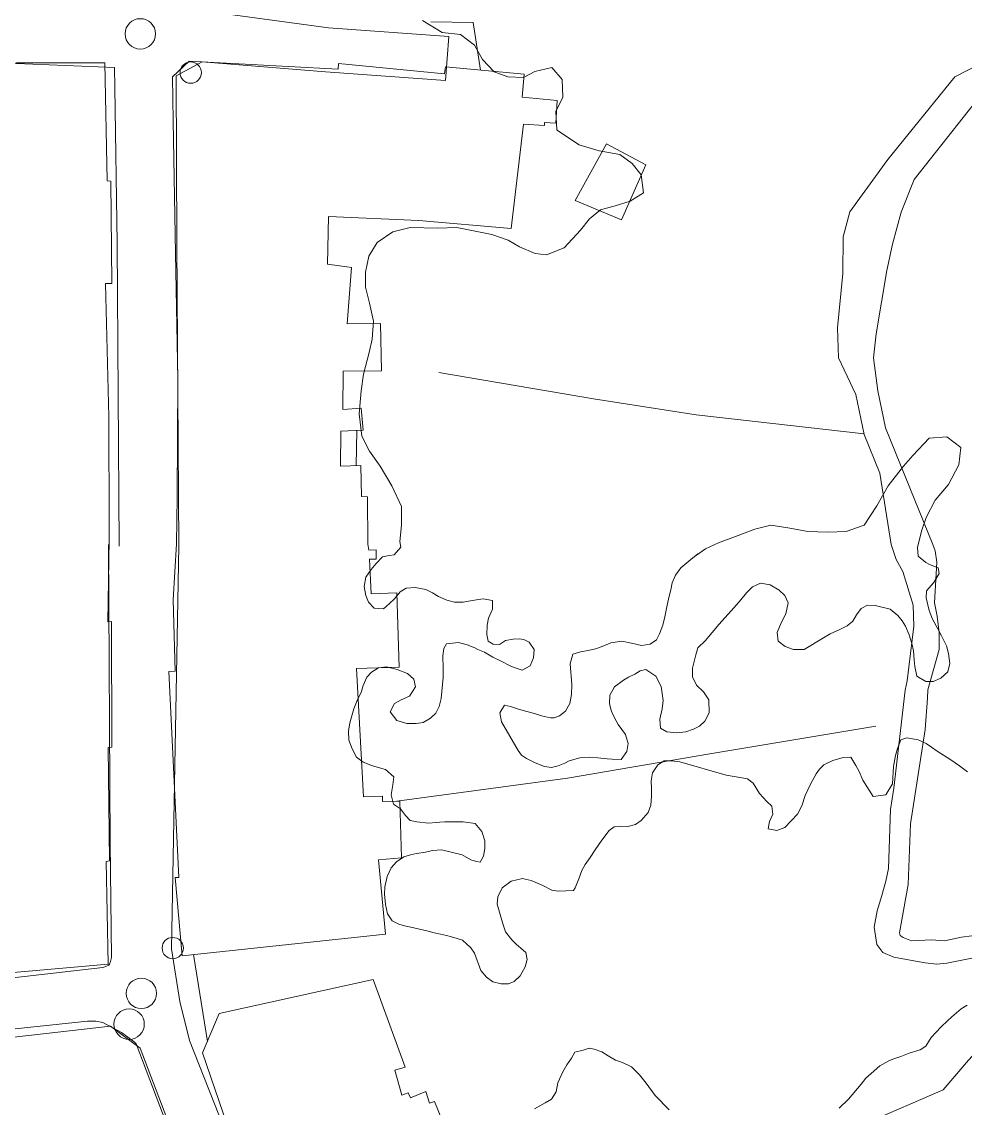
# Model space of a CAD drawing. Header units: metres. Extents: x 4652992 to 4879070, y 2074171 to 2309877.
# Drawn here: x 4654221.4 to 4654289.6, y 2308532.6 to 2308611.2 of the extents above; entities that cross this region are included whole.
import ezdxf

# ---------------------------------------------------------------- set-up
doc = ezdxf.new("R2010")
doc.units = ezdxf.units.M
doc.header["$MEASUREMENT"] = 0
doc.linetypes.add('DGN Style 3', pattern=[92.779933, 66.271381, -26.508552])
for name, color, linetype, lineweight in [('Level 1', 2, 'Continuous', 0), ('Level 18', 5, 'Continuous', 0), ('Level 19', 38, 'DGN Style 3', 0), ('Level 2', 6, 'Continuous', 0), ('Level 30', 5, 'Continuous', 0), ('Level 31', 38, 'Continuous', 0), ('Level 35', 4, 'Continuous', 0), ('Level 37', 3, 'Continuous', 0), ('Level 38', 3, 'Continuous', 0), ('Level 40', 1, 'Continuous', 0), ('Level 45', 9, 'Continuous', 0), ('Level 61', 4, 'Continuous', 0)]:
    doc.layers.add(name, color=color, linetype=linetype, lineweight=lineweight)

# ---------------------------------------------------------------- blocks, each defined once
blk = doc.blocks.new('POSTE_1')
at = {"layer": 'Level 61'}
blk.add_circle((-4.7e-05, -1.9e-05, -2.4e-05), 0.770001, dxfattribs=at)
blk = doc.blocks.new('AL_1')
at = {"layer": 'Level 45'}
blk.add_circle((2.1e-05, 1.3e-05, 3e-05), 1.100002, dxfattribs=at)

msp = doc.modelspace()

# ---------------------------------------------------------------- linework, layer by layer
at = {"layer": 'Level 1'}
msp.add_polyline3d([(4654251.535657, 2308585.789792, 1324.505775), (4654262.715883, 2308583.87747, 1316.705775), (4654270.137218, 2308582.715285, 1314.505775), (4654282.273587, 2308581.338003, 1312.663232)], dxfattribs=at)
at = {"layer": 'Level 18', "color": 30}
msp.add_line((4654232.197059, 2308544.104199, 1337.653865), (4654232.719291, 2308573.239842, 1335.469804), dxfattribs=at)
at = {"layer": 'Level 18', "color": 30, "extrusion": (-0.1574287008123389, 0.0200265128843472, 0.9873272724594576), "elevation": -685157.920241, "flags": 128}
msp.add_lwpolyline([(-2877449.283679, 4271088.676933), (-2877470.962821, 4271085.744514), (-2877482.148137, 4271084.129805)], dxfattribs=at)
at = {"layer": 'Level 18', "color": 30}
for points in [[(4654228.102825, 2308606.401648, 1334.742248), (4654228.069254, 2308607.842624, 1334.742248), (4654218.607313, 2308608.222178, 1335.454748), (4654214.889805, 2308608.214139, 1335.704748), (4654199.257786, 2308608.389477, 1336.354748), (4654189.501949, 2308608.171199, 1336.142248), (4654183.687563, 2308608.098627, 1336.010998), (4654183.633075, 2308607.356619, 1336.102539)], [(4654232.719291, 2308573.239842, 1335.469804), (4654232.582692, 2308595.150428, 1335.003962), (4654232.523233, 2308607.241135, 1334.727734), (4654234.407563, 2308608.242307, 1334.605549)], [(4654186.945125, 2308573.38985, 1337.660226), (4654188.757164, 2308548.240049, 1338.898569), (4654189.395539, 2308540.207484, 1339.718569), (4654189.757052, 2308539.806641, 1339.728569), (4654189.983422, 2308539.693408, 1339.718569), (4654190.178978, 2308539.586787, 1339.718569), (4654190.456231, 2308539.486878, 1339.718569), (4654190.859847, 2308539.376012, 1339.688569), (4654191.226636, 2308539.361946, 1339.678569), (4654191.615118, 2308539.415957, 1339.658569), (4654205.115402, 2308540.704798, 1339.398569), (4654220.722564, 2308542.002116, 1338.328569), (4654227.230929, 2308542.763077, 1337.878569), (4654227.445274, 2308542.830216, 1337.828569), (4654227.655023, 2308542.914503, 1337.778569), (4654227.718341, 2308542.98981, 1337.738569), (4654227.780309, 2308543.178547, 1337.698569), (4654227.842482, 2308543.488461, 1337.678569), (4654227.762403, 2308551.740629, 1336.878569), (4654227.629237, 2308573.344868, 1335.770422)], [(4654232.197059, 2308544.104199, 1337.653865), (4654232.804532, 2308540.301637, 1337.893865), (4654233.504262, 2308537.487269, 1337.963865), (4654242.391727, 2308514.938663, 1339.283865)], [(4654254.643386, 2308469.200677, 1340.898806), (4654242.783231, 2308468.190196, 1341.479448), (4654218.762639, 2308465.394367, 1342.959448), (4654196.994594, 2308463.429499, 1343.439448), (4654196.738856, 2308463.444858, 1343.409448), (4654196.588615, 2308463.476964, 1343.409448), (4654196.45719, 2308463.599347, 1343.439448), (4654196.408725, 2308463.743294, 1343.439448), (4654192.494129, 2308506.181649, 1341.329448), (4654189.869112, 2308534.419006, 1339.969448), (4654189.933235, 2308534.655641, 1339.969448), (4654190.024245, 2308534.87089, 1339.969448), (4654190.352224, 2308535.09812, 1339.969448), (4654226.110519, 2308538.875515, 1338.170956), (4654226.72401, 2308538.878671, 1338.170956)], [(4654226.72401, 2308538.878671, 1338.170956), (4654227.219636, 2308538.788283, 1338.170956), (4654228.572909, 2308538.060726, 1338.240956), (4654229.498478, 2308537.369234, 1338.200956), (4654229.629614, 2308537.237741, 1338.190956), (4654237.600014, 2308516.29276, 1339.157545), (4654246.234041, 2308494.467399, 1340.042195), (4654256.253899, 2308470.205726, 1340.772195), (4654256.244754, 2308470.011171, 1340.762195), (4654256.179549, 2308469.773573, 1340.762195), (4654256.148841, 2308469.701532, 1340.762195), (4654255.979092, 2308469.564879, 1340.782195), (4654254.643386, 2308469.200677, 1340.898806)]]:
    msp.add_polyline3d(points, dxfattribs=at)
at = {"layer": 'Level 19', "linetype": 'DGN Style 3', "extrusion": (0.1089405047172908, 0.9815684212940471, 0.1570203832317764), "elevation": 2773301.153495, "flags": 128}
msp.add_lwpolyline([(-4371171.370686, -439583.073238), (-4371180.32788, -439584.859483), (-4371189.015921, -439586.928903)], dxfattribs=at)
at = {"layer": 'Level 19', "linetype": 'DGN Style 3'}
msp.add_polyline3d([(4654234.845792, 2308611.901137, 1334.603962), (4654243.557637, 2308610.722909, 1332.845857), (4654252.245565, 2308610.086249, 1330.802107), (4654252.011898, 2308606.897605, 1330.797712)], dxfattribs=at)
at = {"layer": 'Level 2'}
for points in [[(4654284.243485, 2308573.344902, 1312.600948), (4654283.413104, 2308578.506997, 1312.663232), (4654282.280419, 2308581.305712, 1312.663232), (4654281.670341, 2308584.189022, 1312.663232), (4654280.433558, 2308586.85018, 1312.653942), (4654280.36217, 2308589.019387, 1312.541742), (4654280.742749, 2308592.953052, 1312.363232), (4654280.76533, 2308595.604566, 1312.363232), (4654281.24985, 2308597.415803, 1312.363232), (4654283.992942, 2308601.190758, 1312.363232), (4654288.834541, 2308607.165827, 1312.004272), (4654292.886065, 2308609.244289, 1312.004272), (4654296.54613, 2308609.880148, 1311.991772), (4654301.380588, 2308611.00441, 1310.994341), (4654308.563014, 2308612.279796, 1310.93155)], [(4654287.250942, 2308573.344904, 1312.658961), (4654284.907399, 2308579.112944, 1312.658961), (4654283.828513, 2308581.77873, 1312.658961), (4654283.261864, 2308584.456785, 1312.658961), (4654282.962247, 2308586.844126, 1312.658961), (4654283.15606, 2308588.577162, 1312.546461), (4654283.916134, 2308593.156265, 1312.358961), (4654284.334139, 2308595.071321, 1312.358961), (4654284.964119, 2308597.383794, 1312.358961), (4654285.904344, 2308599.747909, 1312.358961), (4654290.619122, 2308605.714375, 1312), (4654293.984858, 2308606.975786, 1311.998969), (4654296.407645, 2308607.670233, 1311.988855), (4654300.855109, 2308608.365668, 1311), (4654309.602456, 2308609.554756, 1310.925), (4654315.38882, 2308610.82899, 1310.7875), (4654317.874836, 2308612.415086, 1310.6375)], [(4654285.381025, 2308563.47693, 1312.987539), (4654285.871637, 2308567.433223, 1312.837539), (4654285.827139, 2308568.948365, 1312.727539), (4654285.081639, 2308571.391792, 1312.647539), (4654284.605232, 2308572.255255, 1312.627539), (4654284.243485, 2308573.344902, 1312.600948)], [(4654286.884479, 2308562.831523, 1312.977907), (4654287.715063, 2308565.764147, 1312.799985), (4654287.695761, 2308566.967794, 1312.799985), (4654287.566016, 2308568.153818, 1312.799985), (4654287.377513, 2308569.137391, 1312.799985), (4654287.543834, 2308572.058702, 1312.658961), (4654287.421493, 2308572.887421, 1312.658961), (4654287.250942, 2308573.344904, 1312.658961)], [(4654290.780629, 2308543.563701, 1313.72), (4654289.59058, 2308543.325995, 1313.71), (4654288.253969, 2308543.077452, 1313.69), (4654287.54438, 2308543.001116, 1313.67), (4654286.682557, 2308543.0871, 1313.64), (4654286.280546, 2308543.165859, 1313.61), (4654285.088963, 2308543.381509, 1313.45), (4654284.430986, 2308543.495584, 1313.35), (4654283.634711, 2308543.85112, 1313.26), (4654283.200719, 2308544.415699, 1313.24), (4654283.007749, 2308545.681559, 1313.16), (4654283.215242, 2308546.859866, 1313.1), (4654283.555361, 2308547.969871, 1313.1), (4654283.843355, 2308548.989232, 1313.06), (4654284.049807, 2308549.904928, 1313.04), (4654284.195982, 2308554.174877, 1313.04), (4654284.423096, 2308555.721316, 1313.04), (4654285.257378, 2308562.806751, 1313), (4654285.381025, 2308563.47693, 1312.987539)], [(4654290.075407, 2308545.048823, 1313.726919), (4654289.319575, 2308544.953948, 1313.726919), (4654288.102292, 2308544.695069, 1313.726919), (4654287.149271, 2308544.760926, 1313.726919), (4654285.701221, 2308544.676246, 1313.445666), (4654285.111879, 2308544.914025, 1313.445666), (4654284.897192, 2308545.077791, 1313.445666), (4654284.830172, 2308545.26114, 1313.445666), (4654285.472764, 2308548.751696, 1313.050694), (4654285.640221, 2308553.146835, 1313.04), (4654286.69554, 2308559.976984, 1313.027026), (4654286.87374, 2308562.233006, 1313), (4654286.884479, 2308562.831523, 1312.977907)]]:
    msp.add_polyline3d(points, dxfattribs=at)
at = {"layer": 'Level 30', "color": 1}
for points in [[(4654220.942382, 2308608.173005, 1338.885212), (4654227.368985, 2308608.176138, 1338.678962), (4654227.537914, 2308599.650838, 1340.510212), (4654227.796648, 2308599.629123, 1340.510212), (4654227.874151, 2308592.223547, 1340.541462), (4654227.425704, 2308592.214795, 1338.553962), (4654227.660665, 2308582.574478, 1339.447712), (4654227.679093, 2308574.575955, 1341.653962), (4654227.673789, 2308573.561645, 1341.653962)], [(4654232.548404, 2308573.388093, 1338.261009), (4654232.60004, 2308576.759682, 1338.139725), (4654232.646422, 2308585.30327, 1338.145975), (4654232.49142, 2308594.383381, 1338.120975), (4654232.302697, 2308603.982082, 1338.045975), (4654232.259381, 2308607.169261, 1338.039725), (4654233.459561, 2308608.29998, 1338.120975), (4654244.257371, 2308607.717957, 1335.264725), (4654244.280768, 2308608.120868, 1335.258475), (4654251.944165, 2308607.383975, 1332.945975), (4654251.999437, 2308607.886076, 1332.945975), (4654257.701706, 2308607.354934, 1332.802225), (4654257.560398, 2308605.699583, 1329.233475), (4654260.092877, 2308605.453647, 1328.908475), (4654259.994498, 2308603.816615, 1328.720975), (4654259.176808, 2308603.876173, 1328.714725), (4654259.159122, 2308603.642984, 1328.714725), (4654257.650874, 2308603.738543, 1332.239725), (4654256.755843, 2308596.206112, 1332.627225), (4654250.08646, 2308596.771953, 1336.577225), (4654243.542623, 2308597.078738, 1337.108475), (4654243.466533, 2308593.607972, 1336.939725), (4654245.213161, 2308593.376219, 1336.814725), (4654244.905044, 2308589.304096, 1337.370975), (4654247.316655, 2308589.317275, 1337.283475), (4654247.384552, 2308585.911868, 1337.258475), (4654244.612725, 2308585.873417, 1337.320975), (4654244.592266, 2308583.115613, 1336.908475), (4654245.89874, 2308583.202168, 1336.802225), (4654246.060833, 2308581.620363, 1336.720975), (4654244.441897, 2308581.552284, 1336.714725), (4654244.408944, 2308579.007203, 1336.620975), (4654245.89109, 2308579.04804, 1336.577225), (4654245.943552, 2308576.815886, 1337.333475), (4654246.375287, 2308576.8016, 1337.327225), (4654246.401514, 2308573.381524, 1337.332822)], [(4654186.778625, 2308573.599892, 1341.611004), (4654187.578994, 2308564.316319, 1343.021004), (4654189.18394, 2308547.7863, 1347.551004), (4654189.937573, 2308540.289104, 1347.441004), (4654190.522287, 2308539.560829, 1347.511004), (4654190.778266, 2308539.347247, 1347.511004), (4654190.974196, 2308539.225863, 1347.521004), (4654218.005301, 2308541.595882, 1346.881004), (4654218.007681, 2308542.150477, 1346.851004), (4654227.62372, 2308542.987499, 1345.871004), (4654227.462152, 2308550.413039, 1345.811004), (4654227.701137, 2308550.4648, 1340.491004), (4654227.603359, 2308558.669646, 1340.061004), (4654227.883005, 2308558.688883, 1341.771004), (4654227.861536, 2308567.773439, 1341.761004), (4654227.583434, 2308567.761801, 1341.811004), (4654227.674519, 2308573.701246, 1341.653962)], [(4654246.401514, 2308573.381524, 1337.332822), (4654246.453587, 2308572.94314, 1337.597822), (4654247.000701, 2308572.961372, 1337.622822), (4654246.991644, 2308572.2842, 1337.692822), (4654246.507024, 2308572.2805, 1337.722822), (4654246.642902, 2308569.790487, 1340.617822), (4654248.478218, 2308569.84344, 1335.787822), (4654248.651945, 2308564.485003, 1335.782822), (4654245.58159, 2308564.385902, 1341.677822), (4654246.080708, 2308555.108921, 1342.207822), (4654247.450497, 2308555.143716, 1342.017822), (4654247.454353, 2308554.762432, 1342.077822), (4654248.709299, 2308554.794147, 1336.012822), (4654248.830237, 2308550.694127, 1336.092822), (4654247.166376, 2308550.532251, 1340.277822), (4654247.677213, 2308545.175435, 1340.247822), (4654232.969892, 2308543.607244, 1340.272822), (4654232.461651, 2308549.271996, 1340.187822), (4654232.730877, 2308549.257856, 1342.202822), (4654231.989716, 2308564.160721, 1341.977822), (4654232.464235, 2308564.185813, 1341.962822), (4654232.311773, 2308569.338026, 1341.057822), (4654232.548404, 2308573.388093, 1338.261009)], [(4654236.811091, 2308529.625833, 1346.742605), (4654234.446434, 2308536.573503, 1346.962605), (4654235.635707, 2308539.426992, 1346.782605), (4654246.768436, 2308541.877558, 1346.882605), (4654249.091988, 2308535.557072, 1346.682605), (4654248.334515, 2308535.33539, 1346.612605), (4654248.855718, 2308533.525361, 1340.742605), (4654249.318822, 2308533.684708, 1340.632605), (4654249.470144, 2308533.323599, 1340.612605), (4654250.572905, 2308533.776774, 1340.552605), (4654250.859581, 2308532.940552, 1340.652605), (4654251.216038, 2308533.075724, 1340.622605), (4654253.278706, 2308527.97734, 1340.722605)], [(4654219.958507, 2308537.62383, 1345.973158), (4654227.777783, 2308538.50941, 1343.433158), (4654229.935687, 2308536.914583, 1343.503158), (4654238.019358, 2308515.656692, 1343.653158), (4654246.181931, 2308494.702493, 1343.553158), (4654234.47733, 2308490.456574, 1344.003158), (4654227.963521, 2308488.643079, 1346.943158), (4654228.152863, 2308486.929479, 1346.653158), (4654230.275971, 2308487.265413, 1345.413158), (4654230.283675, 2308487.217627, 1345.414107)]]:
    msp.add_polyline3d(points, dxfattribs=at)
at = {"layer": 'Level 31'}
msp.add_3dface([(4654264.742271, 2308596.824821, 1322.938232), (4654261.376744, 2308598.214019, 1324.238232), (4654263.659605, 2308602.328266, 1324.175732), (4654266.490109, 2308600.810049, 1323.219482)], dxfattribs=at)
at = {"layer": 'Level 35'}
msp.add_line((4654245.539996, 2308579.038367, 1336.244293), (4654245.600064, 2308581.600987, 1336.244293), dxfattribs=at)
at = {"layer": 'Level 35', "extrusion": (0.0706847400397145, -0.0323561453910195, 0.9969737947313126), "elevation": 255615.710912, "flags": 128}
msp.add_lwpolyline([(4036323.886939, -3261056.452648), (4036325.113672, -3261059.266574), (4036322.198219, -3261061.196124)], dxfattribs=at)
at = {"layer": 'Level 37'}
for points in [[(4654248.489509, 2308554.788592, 1330.751719), (4654260.829337, 2308556.45909, 1321.051719), (4654271.120427, 2308558.212172, 1316.791719), (4654283.125793, 2308560.214321, 1315.391719)], [(4654337.630705, 2308513.84913, 1319.030085), (4654337.158487, 2308518.084544, 1318.110085), (4654335.675702, 2308522.504015, 1317.850085), (4654333.869838, 2308525.403844, 1317.590085), (4654332.953474, 2308526.410785, 1317.570085), (4654330.539182, 2308528.727589, 1317.430085), (4654328.634292, 2308529.946291, 1317.390085), (4654325.170422, 2308531.58002, 1317.270085), (4654309.607491, 2308540.718065, 1316.790085), (4654299.414907, 2308546.403467, 1315.930085), (4654289.83421, 2308536.053065, 1316.890085), (4654287.988291, 2308533.903091, 1318.030085), (4654282.421905, 2308531.496281, 1322.850085), (4654275.992204, 2308527.231601, 1328.710085), (4654266.385994, 2308521.166835, 1334.890085), (4654264.357763, 2308520.376168, 1335.530085)]]:
    msp.add_polyline3d(points, dxfattribs=at)
at = {"layer": 'Level 38'}
msp.add_line((4654233.780341, 2308543.693659, 1339.907338), (4654234.794719, 2308537.409161, 1339.264131), dxfattribs=at)
at = {"layer": 'Level 40', "color": 3}
for points in [[(4654260.065997, 2308603.341351, 1328.220975), (4654259.982425, 2308604.660138, 1328.264725), (4654260.499443, 2308605.70457, 1328.820975), (4654260.435094, 2308606.979694, 1329.445975), (4654259.688529, 2308607.844864, 1330.033475), (4654258.471061, 2308607.552851, 1330.895975), (4654257.651221, 2308607.113778, 1331.670975), (4654256.523159, 2308607.175163, 1332.383475), (4654255.526813, 2308607.530032, 1332.670975), (4654254.677429, 2308608.412799, 1332.670975), (4654254.09579, 2308609.460428, 1333.445975), (4654253.09513, 2308610.237406, 1333.933475), (4654251.770529, 2308610.385099, 1334.483475), (4654250.332886, 2308611.236865, 1334.683475)], [(4654248.773549, 2308573.141423, 1332.548986), (4654248.714944, 2308573.571052, 1332.570975), (4654248.829869, 2308574.739991, 1332.595975), (4654248.820224, 2308576.090715, 1332.745975), (4654248.124463, 2308577.595046, 1333.008475), (4654247.281436, 2308579.020872, 1333.233475), (4654246.50359, 2308580.090771, 1333.358475), (4654245.965715, 2308581.169096, 1333.383475), (4654245.769212, 2308582.792497, 1333.333475), (4654245.89911, 2308584.461206, 1333.270975), (4654246.074873, 2308585.67177, 1333.208475), (4654246.476609, 2308587.237199, 1333.195975), (4654246.711277, 2308588.198798, 1333.470975), (4654246.799164, 2308589.504997, 1333.533475), (4654246.514299, 2308590.800928, 1333.670975), (4654246.230882, 2308591.964343, 1333.808475), (4654246.224131, 2308593.050033, 1333.858475), (4654246.467009, 2308594.195258, 1333.808475), (4654247.053667, 2308595.197422, 1333.720975), (4654248.204764, 2308595.962729, 1333.495975), (4654249.452908, 2308596.260405, 1333.358475), (4654251.460556, 2308596.232173, 1333.033475), (4654252.818785, 2308596.2714, 1332.783475), (4654254.272614, 2308595.975512, 1332.570975), (4654255.347414, 2308595.776319, 1332.245975), (4654256.537128, 2308595.344231, 1331.945975), (4654257.3502, 2308594.875608, 1330.720975), (4654258.482325, 2308594.400359, 1329.770975), (4654259.313292, 2308594.299376, 1329.220975), (4654260.578228, 2308594.80788, 1328.570975), (4654261.773526, 2308596.072307, 1327.795975), (4654262.409942, 2308596.909624, 1327.395975), (4654263.222601, 2308597.555048, 1326.970975), (4654264.28509, 2308597.835722, 1326.645975), (4654265.35727, 2308598.167672, 1326.370975), (4654266.323919, 2308598.784548, 1326.170975), (4654266.145879, 2308600.091293, 1326.620975), (4654265.501923, 2308600.900618, 1326.870975), (4654264.613883, 2308601.542905, 1327.095975), (4654263.125321, 2308601.818873, 1327.645975), (4654261.665834, 2308602.248668, 1328.045975), (4654260.107635, 2308603.280559, 1328.220975), (4654260.065997, 2308603.341351, 1328.220975)], [(4654270.165414, 2308572.586482, 1319.567293), (4654270.804434, 2308573.039589, 1319.408475), (4654271.748587, 2308573.458392, 1319.170975), (4654272.973596, 2308573.933104, 1318.770975), (4654274.370079, 2308574.457007, 1318.395975), (4654275.534422, 2308574.75403, 1318.220975), (4654276.897131, 2308574.528461, 1317.645975), (4654278.202681, 2308574.286495, 1317.245975), (4654279.652167, 2308574.233776, 1316.908475), (4654280.985906, 2308574.28348, 1316.433475), (4654282.289248, 2308574.743674, 1316.095975), (4654283.202223, 2308576.139911, 1316.283475), (4654284.015691, 2308577.58158, 1316.408475), (4654285.126253, 2308579.022168, 1316.420975), (4654285.811374, 2308579.785874, 1316.395975), (4654286.991825, 2308581.024576, 1316.358475), (4654288.257104, 2308581.140949, 1316.358475), (4654289.271277, 2308580.359197, 1316.358475), (4654289.117599, 2308579.119129, 1316.308475), (4654288.387401, 2308577.689017, 1316.208475), (4654287.414409, 2308576.546818, 1316.070975), (4654286.770987, 2308575.289556, 1315.895975), (4654286.421802, 2308574.301646, 1315.745975), (4654286.147442, 2308573.137926, 1315.658475), (4654286.192012, 2308572.494065, 1315.672061)], [(4654289.746206, 2308556.898747, 1319.847942), (4654289.187582, 2308557.329367, 1319.687942), (4654288.551348, 2308557.776673, 1319.547942), (4654287.56225, 2308558.3979, 1319.207942), (4654287.154708, 2308558.69798, 1319.007942), (4654286.771658, 2308558.960108, 1318.767942), (4654286.195795, 2308559.231002, 1318.407942), (4654285.363316, 2308559.360947, 1318.407942), (4654284.944931, 2308559.22209, 1317.987942), (4654284.698687, 2308558.588613, 1317.567942), (4654284.559536, 2308558.079202, 1317.487942), (4654284.411258, 2308557.293918, 1317.387942), (4654284.34199, 2308556.034037, 1317.347942), (4654283.851376, 2308555.240635, 1317.407942), (4654282.935438, 2308555.127031, 1317.567942), (4654282.176203, 2308556.303541, 1317.887942), (4654281.918342, 2308556.930992, 1318.027942), (4654281.667734, 2308557.360765, 1318.107942), (4654281.306915, 2308557.961321, 1318.527942), (4654280.752969, 2308557.949668, 1318.667942), (4654280.025709, 2308557.730127, 1318.667942), (4654279.356401, 2308557.400068, 1318.207942), (4654279.051503, 2308557.106066, 1317.887942), (4654278.802141, 2308556.767439, 1317.547942), (4654278.398963, 2308556.004269, 1317.347942), (4654278.017001, 2308555.187508, 1317.167942), (4654277.766623, 2308554.456861, 1317.047942), (4654277.461568, 2308553.852372, 1317.047942), (4654276.54274, 2308552.873197, 1317.067942), (4654275.97725, 2308552.651563, 1317.207942), (4654275.337583, 2308552.772742, 1317.307942), (4654275.436722, 2308553.323442, 1317.327942), (4654275.675555, 2308553.844109, 1317.407942), (4654275.6162, 2308554.41254, 1317.427942), (4654275.237284, 2308554.771839, 1317.447942), (4654274.708144, 2308555.34321, 1317.547942), (4654274.246082, 2308556.079935, 1317.727942), (4654273.857338, 2308556.392316, 1317.907942), (4654273.031412, 2308556.553539, 1318.187942), (4654272.310861, 2308556.675764, 1318.587942), (4654268.957469, 2308557.625516, 1319.727942), (4654268.35454, 2308557.689766, 1319.727942), (4654267.822668, 2308557.706054, 1319.747942), (4654267.356001, 2308557.414145, 1319.867942), (4654266.976613, 2308556.84198, 1319.927942), (4654266.886445, 2308556.256665, 1319.987942), (4654266.899235, 2308555.698245, 1320.087942), (4654266.908748, 2308555.124186, 1320.307942), (4654266.858593, 2308554.497582, 1320.547942), (4654266.666324, 2308553.966904, 1320.927942), (4654266.152935, 2308553.374518, 1321.207942), (4654265.754907, 2308553.100538, 1321.687942), (4654265.190275, 2308552.960437, 1322.287942), (4654264.561996, 2308552.981108, 1322.887942), (4654264.19431, 2308552.929411, 1323.427942), (4654263.846124, 2308552.661059, 1323.727942), (4654263.313078, 2308551.974839, 1323.727942), (4654262.838844, 2308551.259633, 1323.887942), (4654262.462733, 2308550.703106, 1324.347942), (4654262.096449, 2308550.193496, 1324.927942), (4654261.86175, 2308549.77, 1325.467942), (4654261.656378, 2308549.176767, 1325.847942), (4654261.372538, 2308548.518686, 1326.287942), (4654261.252342, 2308548.332065, 1326.747942), (4654260.153419, 2308548.274144, 1326.767942), (4654259.684491, 2308548.358616, 1327.027942), (4654259.037572, 2308548.677473, 1327.227942), (4654258.207668, 2308549.052013, 1327.587942), (4654257.757538, 2308549.148786, 1327.927942), (4654257.571278, 2308549.188831, 1328.427942), (4654256.754163, 2308549.004951, 1328.607942), (4654256.101937, 2308548.524129, 1328.827942), (4654255.783778, 2308547.857084, 1329.227942), (4654255.753279, 2308547.324314, 1329.467942), (4654256.173296, 2308545.844838, 1329.527942), (4654256.357683, 2308545.331243, 1329.707942), (4654256.802663, 2308544.745279, 1329.747942), (4654257.126044, 2308544.430606, 1329.467942), (4654257.455977, 2308544.147212, 1329.187942), (4654257.813678, 2308543.841504, 1328.967942), (4654257.901659, 2308543.332292, 1329.187942), (4654257.774753, 2308542.803905, 1329.447942), (4654257.413305, 2308542.16251, 1329.807942), (4654256.966995, 2308541.735478, 1330.207942), (4654256.55758, 2308541.562006, 1330.827942), (4654256.022431, 2308541.562655, 1331.507942), (4654255.420361, 2308541.708438, 1331.527942), (4654254.972806, 2308542.049806, 1331.527942), (4654254.573532, 2308542.544227, 1331.827942), (4654254.104375, 2308543.789119, 1332.287942), (4654253.847215, 2308544.187614, 1332.467942), (4654253.230638, 2308544.728753, 1333.047942), (4654252.852423, 2308544.859095, 1333.467942), (4654252.436613, 2308544.964834, 1333.967942), (4654252.067368, 2308545.060561, 1334.347942), (4654251.636036, 2308545.169636, 1334.667942), (4654251.185906, 2308545.26641, 1334.947942), (4654250.661444, 2308545.395507, 1335.487942), (4654250.12146, 2308545.527942, 1335.807942), (4654249.612519, 2308545.653702, 1335.827942), (4654249.053737, 2308545.773835, 1336.247942), (4654248.637927, 2308545.879573, 1336.827942), (4654248.139673, 2308546.133782, 1337.167942), (4654247.809039, 2308546.646133, 1337.487942), (4654247.672933, 2308547.312781, 1337.507942), (4654247.584252, 2308548.050949, 1337.507942), (4654247.614751, 2308548.58372, 1337.487942), (4654247.787521, 2308549.331052, 1337.407942), (4654248.068084, 2308549.973493, 1337.227942), (4654248.464553, 2308550.394897, 1336.907942), (4654248.994164, 2308550.75499, 1336.727942), (4654249.481188, 2308550.911777, 1336.447942), (4654249.905267, 2308551.00038, 1336.147942), (4654250.559754, 2308551.10482, 1335.007942), (4654251.067994, 2308551.208016, 1334.747942), (4654251.712652, 2308551.26554, 1334.787942), (4654253.211707, 2308550.910571, 1332.067942), (4654253.848798, 2308550.544797, 1331.987942), (4654254.242535, 2308550.411118, 1331.267942), (4654254.50968, 2308550.370028, 1330.807942), (4654254.763177, 2308550.805826, 1330.447942), (4654254.846793, 2308551.359863, 1330.427942), (4654254.849525, 2308551.914946, 1330.427942), (4654254.635812, 2308552.598279, 1330.587942), (4654254.153236, 2308553.159639, 1330.767942), (4654253.289714, 2308553.296258, 1331.307942), (4654252.80113, 2308553.286896, 1331.547942), (4654251.957965, 2308553.288392, 1332.027942), (4654251.596832, 2308553.267973, 1332.407942), (4654251.332104, 2308553.243171, 1332.887942), (4654250.76833, 2308553.184601, 1333.087942), (4654249.929299, 2308553.283268, 1333.247942), (4654249.448126, 2308553.386715, 1333.527942), (4654249.103529, 2308553.754979, 1333.707942), (4654248.747545, 2308554.22375, 1333.787942), (4654248.250149, 2308554.55949, 1333.687942), (4654248.083001, 2308555.232812, 1333.567942), (4654248.205929, 2308555.974517, 1333.507942), (4654248.274024, 2308556.531891, 1333.487942), (4654247.676245, 2308557.085332, 1333.707942), (4654246.723726, 2308557.339144, 1333.807942), (4654246.063703, 2308557.595445, 1333.827942), (4654245.572859, 2308557.962463, 1333.787942), (4654245.246359, 2308558.571985, 1333.747942), (4654245.019541, 2308559.192762, 1333.747942), (4654244.992088, 2308559.836051, 1333.747942), (4654245.088808, 2308560.452644, 1333.747942), (4654245.382633, 2308561.468129, 1333.687942), (4654245.660778, 2308562.176463, 1333.647942), (4654245.905306, 2308562.646876, 1333.727942), (4654246.044457, 2308563.156287, 1333.727942), (4654246.315193, 2308563.751812, 1333.487942), (4654246.651992, 2308564.120671, 1333.427942), (4654247.156254, 2308564.437184, 1333.327942), (4654247.738826, 2308564.508056, 1333.007942), (4654248.50836, 2308564.309927, 1332.887942), (4654249.258238, 2308564.017965, 1332.647942), (4654249.70821, 2308563.610703, 1332.447942), (4654249.832928, 2308563.044563, 1332.367942), (4654249.399565, 2308562.369599, 1332.427942), (4654248.812001, 2308562.120025, 1332.447942), (4654248.317566, 2308561.850429, 1332.467942), (4654248.012512, 2308561.245939, 1332.467942), (4654248.497505, 2308560.618686, 1332.507942), (4654249.213921, 2308560.399291, 1332.467942), (4654249.895317, 2308560.399887, 1332.347942), (4654250.397005, 2308560.471805, 1332.187942), (4654250.916789, 2308560.784981, 1332.087942), (4654251.315675, 2308561.140492, 1331.967942), (4654251.547957, 2308561.629881, 1331.827942), (4654251.68469, 2308562.205185, 1331.627942), (4654251.840693, 2308563.724254, 1331.607942), (4654251.832038, 2308564.379845, 1331.207942), (4654251.810435, 2308565.283368, 1330.987942), (4654251.890776, 2308565.821766, 1330.627942), (4654252.078052, 2308566.173742, 1330.247942), (4654252.940873, 2308566.266079, 1330.087942), (4654253.582957, 2308566.079007, 1329.767942), (4654254.122083, 2308565.865041, 1329.487942), (4654254.341804, 2308565.75243, 1329.027942), (4654254.822119, 2308565.567451, 1328.987942), (4654255.428167, 2308565.208351, 1327.807942), (4654255.972987, 2308564.944131, 1327.407942), (4654256.730976, 2308564.536022, 1326.547942), (4654257.047104, 2308564.419028, 1325.987942), (4654257.549492, 2308564.26199, 1325.727942), (4654258.134639, 2308564.577457, 1325.627942), (4654258.367779, 2308565.148377, 1325.627942), (4654258.414659, 2308565.759342, 1325.647942), (4654258.068503, 2308566.27503, 1325.807942), (4654257.672348, 2308566.474602, 1326.267942), (4654257.324318, 2308566.516738, 1326.627942), (4654256.901098, 2308566.509667, 1327.047942), (4654256.343017, 2308566.400843, 1327.427942), (4654255.91067, 2308566.117899, 1327.447942), (4654255.44416, 2308566.136478, 1327.727942), (4654255.101123, 2308566.357317, 1328.047942), (4654254.991069, 2308566.838588, 1328.487942), (4654255.016733, 2308567.503144, 1328.727942), (4654255.124841, 2308568.019229, 1328.967942), (4654255.405404, 2308568.66167, 1329.327942), (4654255.408994, 2308569.298285, 1329.367942), (4654254.738285, 2308569.426138, 1329.707942), (4654253.94652, 2308569.285838, 1329.907942), (4654253.288757, 2308569.165758, 1330.207942), (4654252.660478, 2308569.186429, 1330.567942), (4654252.104973, 2308569.322201, 1330.847942), (4654251.510312, 2308569.580793, 1330.847942), (4654251.061899, 2308569.84063, 1330.987942), (4654250.579166, 2308570.091502, 1331.107942), (4654249.815326, 2308570.239377, 1331.227942), (4654249.155146, 2308570.18519, 1331.287942), (4654248.726074, 2308569.917885, 1331.287942), (4654248.328748, 2308569.414949, 1331.467942), (4654247.964181, 2308569.068403, 1331.547942), (4654247.527699, 2308568.688288, 1331.587942), (4654246.843885, 2308568.753585, 1331.587942), (4654246.44703, 2308569.182113, 1331.587942), (4654246.256091, 2308569.664431, 1331.607942), (4654246.132232, 2308570.312103, 1331.627942), (4654246.254302, 2308570.972275, 1331.687942), (4654246.633689, 2308571.544441, 1331.707942), (4654246.983593, 2308571.975856, 1331.707942), (4654247.455252, 2308572.446467, 1331.747942), (4654247.932448, 2308572.556337, 1331.867942), (4654248.293583, 2308572.599503, 1332.217942), (4654248.773549, 2308573.141423, 1332.548986)], [(4654270.271107, 2308572.661425, 1319.541025), (4654270.255996, 2308572.664671, 1319.541025), (4654269.744713, 2308572.250358, 1319.541025), (4654269.02339, 2308571.6588, 1319.681025), (4654268.632457, 2308571.139225, 1319.801025), (4654268.407745, 2308570.583948, 1319.881025), (4654268.30133, 2308570.066794, 1319.941025), (4654268.155304, 2308569.5105, 1319.961025), (4654267.992551, 2308568.719559, 1320.041025), (4654267.867357, 2308568.111142, 1320.061025), (4654267.715071, 2308567.524427, 1320.061025), (4654267.489821, 2308566.889853, 1320.161025), (4654267.256796, 2308566.44754, 1320.321025), (4654266.800774, 2308566.148419, 1320.581025), (4654266.179606, 2308566.043595, 1321.001025), (4654265.454276, 2308566.199383, 1321.541025), (4654264.747187, 2308566.367135, 1321.601025), (4654263.96239, 2308566.233925, 1321.841025), (4654263.340146, 2308565.970505, 1322.381025), (4654262.86383, 2308565.802805, 1322.821025), (4654262.318217, 2308565.681752, 1322.961025), (4654261.760624, 2308565.579156, 1323.461025), (4654261.220733, 2308565.409227, 1323.541025), (4654261.016316, 2308564.722531, 1323.661025), (4654261.148349, 2308563.217086, 1323.761025), (4654261.110153, 2308562.494688, 1323.861025), (4654260.99068, 2308561.837395, 1324.161025), (4654260.687283, 2308561.283136, 1324.481025), (4654260.243242, 2308560.965559, 1324.781025), (4654259.863851, 2308560.808805, 1325.081025), (4654259.594444, 2308560.803138, 1325.861025), (4654258.947799, 2308560.957909, 1325.881025), (4654258.446543, 2308561.1291, 1325.881025), (4654257.787917, 2308561.302326, 1326.121025), (4654257.204846, 2308561.459324, 1326.461025), (4654256.70359, 2308561.630516, 1326.741025), (4654256.280481, 2308561.721392, 1327.081025), (4654255.928621, 2308561.161659, 1327.301025), (4654256.048334, 2308560.516524, 1327.401025), (4654257.263078, 2308558.444997, 1327.381025), (4654257.512092, 2308558.121508, 1326.701025), (4654257.855439, 2308557.873054, 1325.821025), (4654258.485897, 2308557.562934, 1325.381025), (4654259.171077, 2308557.288709, 1325.381025), (4654259.679131, 2308557.227236, 1324.941025), (4654260.158039, 2308557.33085, 1324.581025), (4654260.640615, 2308557.528971, 1324.281025), (4654260.944451, 2308557.701953, 1323.901025), (4654261.729786, 2308557.91446, 1323.841025), (4654262.43223, 2308557.95418, 1323.601025), (4654263.025229, 2308557.922111, 1323.141025), (4654263.687523, 2308557.843393, 1322.541025), (4654264.059578, 2308557.81113, 1321.941025), (4654264.704169, 2308557.799745, 1321.761025), (4654265.122733, 2308558.376916, 1321.441025), (4654265.211445, 2308558.961403, 1321.261025), (4654265.028159, 2308559.60431, 1321.101025), (4654264.482208, 2308560.325111, 1321.081025), (4654264.195197, 2308560.847352, 1321.041025), (4654263.995724, 2308561.33491, 1321.021025), (4654263.862954, 2308561.839906, 1320.981025), (4654263.879241, 2308562.455831, 1320.901025), (4654264.225379, 2308563.064441, 1320.841025), (4654264.87633, 2308563.544052, 1320.781025), (4654265.234888, 2308563.752928, 1320.461025), (4654265.687242, 2308563.95754, 1320.201025), (4654266.088542, 2308564.220767, 1319.881025), (4654266.482505, 2308564.294977, 1319.561025), (4654267.220793, 2308563.818753, 1319.401025), (4654267.603115, 2308563.069566, 1319.321025), (4654267.744637, 2308562.070329, 1319.321025), (4654267.667905, 2308561.467386, 1319.321025), (4654267.514543, 2308560.722075, 1319.321025), (4654267.55244, 2308560.062747, 1319.321025), (4654268.016676, 2308559.788329, 1319.321025), (4654268.712322, 2308559.71833, 1319.181025), (4654269.390804, 2308559.794961, 1319.101025), (4654269.952065, 2308559.992066, 1319.001025), (4654270.374197, 2308560.20317, 1318.821025), (4654270.764054, 2308560.56415, 1318.621025), (4654271.064859, 2308561.182496, 1318.321025), (4654271.053077, 2308562.122103, 1318.301025), (4654270.663419, 2308562.682274, 1318.301025), (4654270.164316, 2308563.170656, 1318.381025), (4654269.877844, 2308563.772195, 1318.401025), (4654269.867039, 2308564.409821, 1318.381025), (4654270.097572, 2308565.376796, 1318.301025), (4654270.261301, 2308565.865758, 1318.301025), (4654270.791364, 2308566.371333, 1318.301025), (4654271.798381, 2308567.584483, 1318.301025), (4654272.432705, 2308568.290022, 1318.241025), (4654272.880953, 2308568.781404, 1317.981025), (4654273.35996, 2308569.345593, 1317.741025), (4654273.762875, 2308569.846713, 1317.601025), (4654274.201733, 2308570.292464, 1317.521025), (4654274.790625, 2308570.547164, 1317.461025), (4654275.491992, 2308570.428289, 1317.441025), (4654276.137022, 2308570.035626, 1317.521025), (4654276.545997, 2308569.646015, 1317.521025), (4654276.787675, 2308569.13351, 1317.521025), (4654276.606681, 2308568.330604, 1317.561025), (4654276.284505, 2308567.685082, 1317.581025), (4654275.980032, 2308566.972228, 1317.601025), (4654276.057541, 2308566.35204, 1317.641025), (4654276.578553, 2308565.970131, 1317.641025), (4654277.179327, 2308565.7458, 1317.641025), (4654277.939085, 2308565.757327, 1317.641025), (4654279.343096, 2308566.599321, 1317.621025), (4654279.82621, 2308566.876741, 1317.461025), (4654280.521418, 2308567.18802, 1317.241025), (4654281.052995, 2308567.470913, 1316.901025), (4654281.454833, 2308567.813437, 1316.601025), (4654281.71808, 2308568.249258, 1316.401025), (4654282.069402, 2308568.729693, 1316.321025), (4654282.512905, 2308568.967972, 1316.321025), (4654283.072551, 2308568.927184, 1316.421025), (4654284.157416, 2308568.678292, 1316.581025), (4654284.726353, 2308568.222559, 1316.761025), (4654285.038402, 2308567.822001, 1316.801025), (4654285.259785, 2308567.440916, 1317.121025), (4654285.539997, 2308566.808956, 1317.861025), (4654285.729543, 2308566.19647, 1318.061025), (4654285.852924, 2308565.645843, 1318.061025), (4654285.897081, 2308565.016935, 1318.281025), (4654285.939185, 2308564.531413, 1318.521025), (4654286.091711, 2308563.815699, 1318.881025), (4654286.739871, 2308563.438246, 1319.041025), (4654287.260444, 2308563.437615, 1318.941025), (4654287.815984, 2308563.683596, 1318.881025), (4654288.321546, 2308564.146786, 1318.721025), (4654288.476962, 2308564.748712, 1318.421025), (4654288.38801, 2308565.466653, 1317.681025), (4654288.234408, 2308566.023772, 1317.281025), (4654287.879178, 2308566.751257, 1317.261025), (4654287.61926, 2308567.251797, 1316.621025), (4654287.224419, 2308567.940142, 1316.181025), (4654286.974429, 2308568.565611, 1316.061025), (4654286.771925, 2308569.498533, 1315.961025), (4654286.788456, 2308569.993753, 1316.131025), (4654287.313405, 2308570.588958, 1316.131025), (4654287.697982, 2308571.255501, 1316.111025), (4654287.6441, 2308571.662268, 1316.061025), (4654287.014683, 2308571.896355, 1316.001025), (4654286.745057, 2308572.053106, 1315.981025), (4654286.192012, 2308572.494065, 1315.672061)], [(4654280.484206, 2308532.573975, 1327.480038), (4654281.142081, 2308533.232521, 1327.200038), (4654282.069379, 2308534.322886, 1326.540038), (4654282.400888, 2308534.741377, 1326.240038), (4654282.784613, 2308535.099693, 1326.200038), (4654283.41617, 2308535.633313, 1326.200038), (4654284.064684, 2308536.016394, 1325.660038), (4654284.361442, 2308536.115907, 1325.200038), (4654284.923916, 2308536.321596, 1324.740038), (4654285.539533, 2308536.54852, 1324.140038), (4654286.320232, 2308536.78897, 1323.500038), (4654286.749594, 2308537.055879, 1323.260038), (4654287.127158, 2308537.692991, 1322.600038), (4654287.842392, 2308538.469798, 1321.700038), (4654288.30465, 2308538.892865, 1321.360038), (4654288.625363, 2308539.183098, 1321.080038), (4654288.961598, 2308539.47, 1320.760038), (4654289.2856, 2308539.775849, 1320.480038), (4654289.727194, 2308540.02381, 1320.240038)], [(4654258.445738, 2308532.539123, 1333.100038), (4654259.21606, 2308532.961343, 1332.720038), (4654259.676464, 2308533.221588, 1332.560038), (4654260.015479, 2308533.752722, 1332.220038), (4654260.138124, 2308534.411915, 1331.920038), (4654260.48321, 2308535.202897, 1331.360038), (4654260.784604, 2308535.709463, 1331.240038), (4654261.11375, 2308536.19375, 1331.240038), (4654261.367653, 2308536.628901, 1331.240038), (4654261.9513, 2308536.781079, 1331.240038), (4654262.385387, 2308536.916398, 1331.020038), (4654262.761187, 2308536.852044, 1330.400038), (4654263.322316, 2308536.666294, 1329.860038), (4654263.779521, 2308536.372279, 1329.640038), (4654264.29881, 2308536.064936, 1329.280038), (4654264.810085, 2308535.873567, 1329.140038), (4654265.460124, 2308535.570799, 1328.980038), (4654266.035429, 2308534.990279, 1328.900038), (4654266.526547, 2308534.395188, 1328.700038), (4654267.163517, 2308533.491312, 1328.700038), (4654268.181941, 2308532.472904, 1328.580038)]]:
    msp.add_polyline3d(points, dxfattribs=at)

# ---------------------------------------------------------------- block references
at = {"layer": 'Level 45'}
for p in [(4654229.93865, 2308610.27425, 1334.81125), (4654230.01295, 2308540.88405, 1337.75005), (4654229.12705, 2308538.65815, 1337.95005)]:
    msp.add_blockref('AL_1', p, dxfattribs=at)
at = {"layer": 'Level 61'}
for p in [(4654233.58635, 2308607.47505, 1334.65945), (4654232.28745, 2308544.15635, 1337.31575)]:
    msp.add_blockref('POSTE_1', p, dxfattribs=at)

doc.saveas('drawing.dxf')
